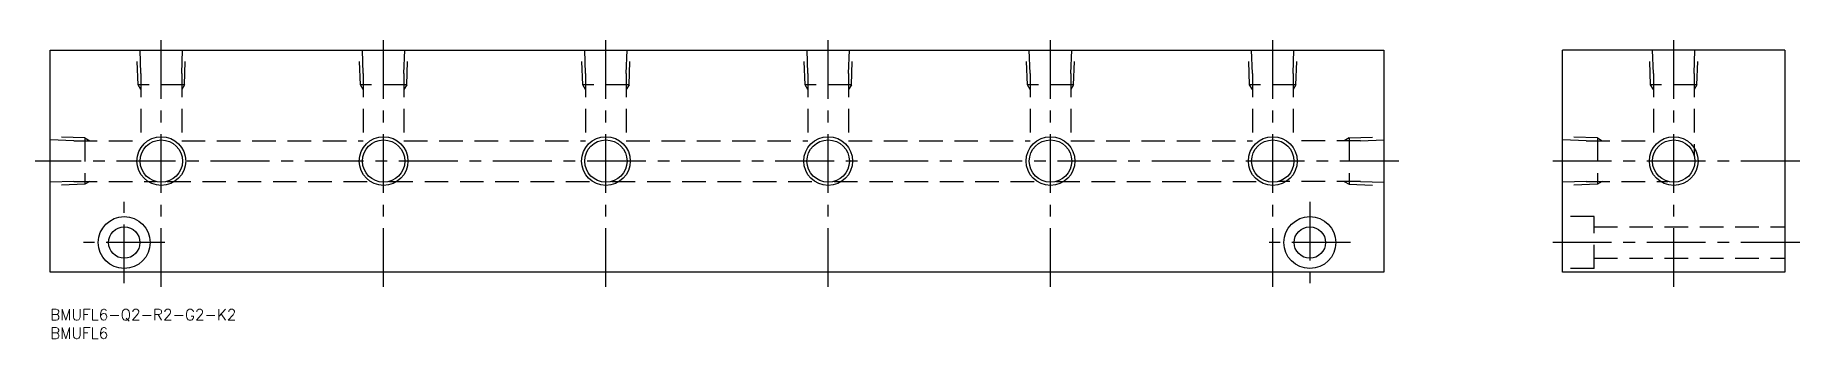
# Model space of a CAD drawing. Extents: x -4 to 472, y -8 to 74.
import ezdxf

# ---------------------------------------------------------------- set-up
doc = ezdxf.new("R2010")
doc.units = 0
doc.header["$LTSCALE"] = 0.5
doc.linetypes.add('CENTER', pattern=[50.8, 31.75, -6.35, 6.35, -6.35])
doc.linetypes.add('DASHED', pattern=[19.05, 12.7, -6.35])
for name, color, linetype in [('MSM_CENTER', 1, 'CENTER'), ('MSM_CONTINUOUS', 7, 'CONTINUOUS'), ('MSM_DASHED', 4, 'DASHED'), ('MSM_NARROW', 5, 'CONTINUOUS'), ('MSM_PART_NUMBER', 7, 'CONTINUOUS')]:
    doc.layers.add(name, color=color, linetype=linetype)
doc.styles.get("Standard").update_dxf_attribs({"font": 'txt.shx', "height": 3, "bigfont": 'bigfont.shx'})

# ---------------------------------------------------------------- blocks, each defined once
blk = doc.blocks.new('*U5')
at = {"layer": 'MSM_PART_NUMBER'}
blk.add_text('BMUFL6-Q2-R2-G2-K2', height=3, dxfattribs=at).set_placement((0, -3))
blk = doc.blocks.new('*U6')
at = {"layer": 'MSM_PART_NUMBER'}
blk.add_text('BMUFL6', height=3, dxfattribs=at).set_placement((0, -8))

msp = doc.modelspace()

# ---------------------------------------------------------------- linework, layer by layer
at = {"layer": 'MSM_CENTER'}
for p, q in [((30.01, 6), (30.01, 74)), ((90.01, 6), (90.01, 74)), ((150.01, 6), (150.01, 74)), ((210.01, 6), (210.01, 74)), ((270.01, 6), (270.01, 74)), ((330.01, 6), (330.01, 74)), ((438.23, 6), (438.23, 74)), ((364.01, 40), (-4, 40)), ((472.23, 40), (404.23, 40)), ((20, 7), (20, 29)), ((340.01, 29), (340.01, 7)), ((31, 18), (9, 18)), ((351.01, 18), (329.01, 18)), ((472.23, 18), (404.23, 18))]:
    msp.add_line(p, q, dxfattribs=at)
at = {"layer": 'MSM_CONTINUOUS'}
for p, q in [((0, 70), (360.01, 70)), ((0, 10), (0, 70)), ((360.01, 70), (360.01, 10)), ((468.23, 70), (408.23, 70)), ((408.23, 10), (408.23, 70)), ((468.23, 70), (468.23, 10)), ((360.01, 10), (0, 10)), ((468.23, 10), (408.23, 10))]:
    msp.add_line(p, q, dxfattribs=at)
for centre, radius in [((30.01, 40), 5.72), ((90.01, 40), 5.72), ((150.01, 40), 5.72), ((210.01, 40), 5.72), ((270.01, 40), 5.72), ((330.01, 40), 5.72), ((438.23, 40), 5.72), ((20, 18), 7), ((340.01, 18), 7), ((20, 18), 4.25), ((340.01, 18), 4.25)]:
    msp.add_circle(centre, radius, dxfattribs=at)
at = {"layer": 'MSM_DASHED'}
for p, q in [((23.76, 60.6), (23.43, 70)), ((24.51, 63.63), (24.29, 70)), ((35.51, 63.63), (35.73, 70)), ((36.26, 60.6), (36.59, 70)), ((83.76, 60.6), (83.43, 70)), ((84.51, 63.63), (84.29, 70)), ((95.51, 63.63), (95.73, 70)), ((96.26, 60.6), (96.59, 70)), ((143.76, 60.6), (143.43, 70)), ((144.51, 63.63), (144.29, 70)), ((155.51, 63.63), (155.73, 70)), ((156.26, 60.6), (156.59, 70)), ((203.76, 60.6), (203.43, 70)), ((204.51, 63.63), (204.29, 70)), ((215.51, 63.63), (215.73, 70)), ((216.26, 60.6), (216.59, 70)), ((263.76, 60.6), (263.43, 70)), ((264.51, 63.63), (264.29, 70)), ((275.51, 63.63), (275.73, 70)), ((276.26, 60.6), (276.59, 70)), ((323.76, 60.6), (323.43, 70)), ((324.51, 63.63), (324.29, 70)), ((335.51, 63.63), (335.73, 70)), ((336.26, 60.6), (336.59, 70)), ((431.98, 60.6), (431.65, 70)), ((432.73, 63.63), (432.51, 70)), ((443.73, 63.63), (443.95, 70)), ((444.48, 60.6), (444.81, 70)), ((24.51, 63.63), (24.51, 45.5)), ((35.51, 63.63), (35.51, 45.5)), ((84.51, 63.63), (84.51, 45.5)), ((95.51, 63.63), (95.51, 45.5)), ((144.51, 63.63), (144.51, 45.5)), ((155.51, 63.63), (155.51, 45.5)), ((204.51, 63.63), (204.51, 45.5)), ((215.51, 63.63), (215.51, 45.5)), ((264.51, 63.63), (264.51, 45.5)), ((275.51, 63.63), (275.51, 45.5)), ((324.51, 63.63), (324.51, 45.5)), ((335.51, 63.63), (335.51, 45.5)), ((432.73, 63.63), (432.73, 45.5)), ((443.73, 63.63), (443.73, 41.58)), ((36.26, 60.6), (23.76, 60.6)), ((24.51, 59.3), (23.76, 60.6)), ((36.26, 60.6), (35.51, 59.3)), ((96.26, 60.6), (83.76, 60.6)), ((84.51, 59.3), (83.76, 60.6)), ((96.26, 60.6), (95.51, 59.3)), ((156.26, 60.6), (143.76, 60.6)), ((144.51, 59.3), (143.76, 60.6)), ((156.26, 60.6), (155.51, 59.3)), ((216.26, 60.6), (203.76, 60.6)), ((204.51, 59.3), (203.76, 60.6)), ((216.26, 60.6), (215.51, 59.3)), ((276.26, 60.6), (263.76, 60.6)), ((264.51, 59.3), (263.76, 60.6)), ((276.26, 60.6), (275.51, 59.3)), ((336.26, 60.6), (323.76, 60.6)), ((324.51, 59.3), (323.76, 60.6)), ((336.26, 60.6), (335.51, 59.3)), ((444.48, 60.6), (431.98, 60.6)), ((432.73, 59.3), (431.98, 60.6)), ((444.48, 60.6), (443.73, 59.3)), ((9.4, 46.25), (0, 46.58)), ((6.37, 45.5), (0, 45.72)), ((6.37, 45.5), (24.5, 45.5)), ((9.4, 46.25), (9.4, 33.75)), ((9.4, 46.25), (10.7, 45.5)), ((35.51, 45.5), (84.51, 45.5)), ((95.51, 45.5), (144.51, 45.5)), ((155.51, 45.5), (204.51, 45.5)), ((215.51, 45.5), (264.51, 45.5)), ((275.51, 45.5), (324.51, 45.5)), ((353.64, 45.5), (335.51, 45.5)), ((350.61, 46.25), (349.31, 45.5)), ((350.61, 46.25), (360.01, 46.58)), ((350.61, 46.25), (350.61, 33.75)), ((353.64, 45.5), (360.01, 45.72)), ((417.63, 46.25), (408.23, 46.58)), ((414.6, 45.5), (408.23, 45.72)), ((414.6, 45.5), (432.73, 45.5)), ((417.63, 46.25), (417.63, 33.75)), ((417.63, 46.25), (418.93, 45.5)), ((6.37, 34.5), (0, 34.28)), ((9.4, 33.75), (0, 33.42)), ((6.37, 34.5), (28.42, 34.5)), ((10.7, 34.5), (9.4, 33.75)), ((31.59, 34.5), (88.43, 34.5)), ((91.59, 34.5), (148.43, 34.5)), ((151.59, 34.5), (208.43, 34.5)), ((211.59, 34.5), (268.43, 34.5)), ((271.59, 34.5), (328.43, 34.5)), ((353.64, 34.5), (331.59, 34.5)), ((349.31, 34.5), (350.61, 33.75)), ((350.61, 33.75), (360.01, 33.42)), ((353.64, 34.5), (360.01, 34.28)), ((414.6, 34.5), (408.23, 34.28)), ((417.63, 33.75), (408.23, 33.42)), ((414.6, 34.5), (436.65, 34.5)), ((418.93, 34.5), (417.63, 33.75)), ((416.73, 25), (408.23, 25)), ((416.73, 11), (416.73, 25)), ((416.73, 22.25), (468.23, 22.25)), ((416.73, 11), (408.23, 11)), ((416.73, 13.75), (468.23, 13.75))]:
    msp.add_line(p, q, dxfattribs=at)
at = {"layer": 'MSM_NARROW'}
for centre in [(30.01, 40), (90.01, 40), (150.01, 40), (210.01, 40), (270.01, 40), (330.01, 40), (438.23, 40)]:
    msp.add_circle(centre, 6.58, dxfattribs=at)

# ---------------------------------------------------------------- block references
at = {"layer": 'MSM_CONTINUOUS'}
for name in ['*U5', '*U6']:
    msp.add_blockref(name, (0, 0), dxfattribs=at)

doc.saveas('drawing.dxf')
